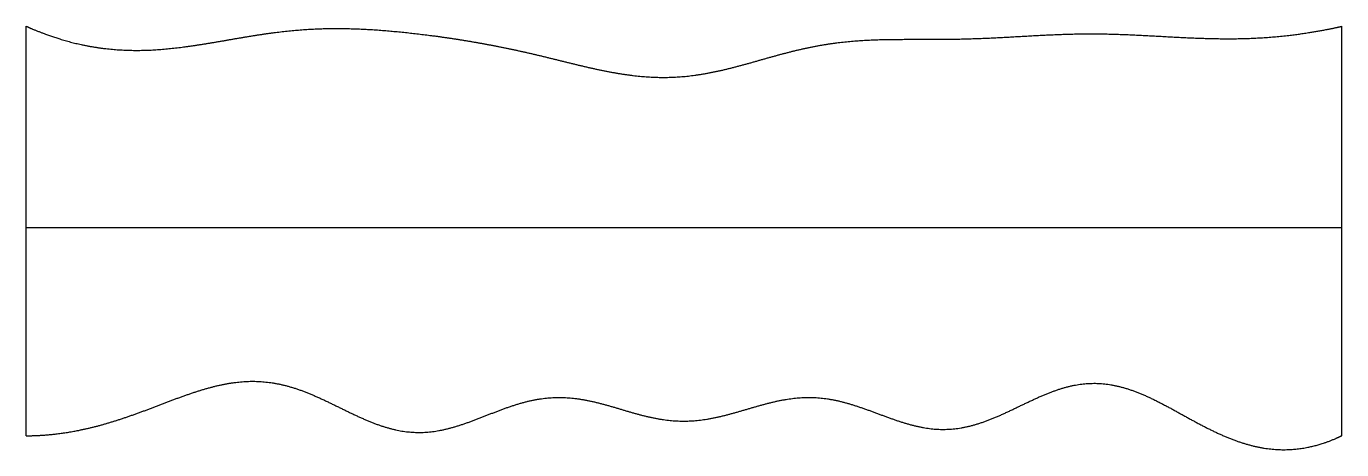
# Model space of a CAD drawing. Header units: millimetres. Extents: x 0 to 10, y -0.2 to 3.1.
import ezdxf

# ---------------------------------------------------------------- set-up
doc = ezdxf.new("R2010")
doc.units = ezdxf.units.MM
doc.layers.get('0').update_dxf_attribs({"linetype": 'CONTINUOUS'})

msp = doc.modelspace()

# ---------------------------------------------------------------- linework, layer by layer
for points in [[(0, -0.055), (0, 0.069), (0, 0.318), (0, 0.691), (0, 1.189), (0, 1.811), (0, 2.309), (0, 2.682), (0, 2.931), (0, 3.055)], [(0, 3.055), (0.04, 3.037), (0.12, 3.004), (0.24, 2.96), (0.399, 2.915), (0.599, 2.881), (0.798, 2.868), (0.997, 2.874), (1.197, 2.896), (1.396, 2.927), (1.596, 2.963), (1.796, 2.997), (1.996, 3.023), (2.197, 3.038), (2.398, 3.041), (2.599, 3.034), (2.8, 3.018), (3, 2.996), (3.2, 2.97), (3.399, 2.938), (3.598, 2.901), (3.797, 2.859), (3.996, 2.811), (4.196, 2.76), (4.396, 2.714), (4.597, 2.679), (4.797, 2.662), (4.996, 2.668), (5.195, 2.698), (5.394, 2.745), (5.592, 2.803), (5.79, 2.859), (5.989, 2.906), (6.188, 2.937), (6.389, 2.953), (6.59, 2.957), (6.791, 2.956), (6.992, 2.956), (7.193, 2.96), (7.394, 2.969), (7.594, 2.981), (7.795, 2.992), (7.995, 2.999), (8.196, 2.999), (8.396, 2.992), (8.597, 2.981), (8.798, 2.969), (8.998, 2.961), (9.199, 2.959), (9.399, 2.966), (9.6, 2.984), (9.76, 3.007), (9.88, 3.029), (9.96, 3.046), (10, 3.055)], [(10, -0.055), (10, 0.069), (10, 0.318), (10, 0.691), (10, 1.189), (10, 1.811), (10, 2.309), (10, 2.682), (10, 2.931), (10, 3.055)], [(0, 1.527), (0.4, 1.527), (1.2, 1.527), (2.4, 1.527), (4, 1.527), (6, 1.527), (7.6, 1.527), (8.8, 1.527), (9.6, 1.527), (10, 1.527)], [(0, -0.055), (0.04, -0.055), (0.119, -0.053), (0.238, -0.043), (0.398, -0.019), (0.598, 0.031), (0.8, 0.097), (1.002, 0.174), (1.204, 0.253), (1.407, 0.32), (1.609, 0.362), (1.81, 0.365), (2.01, 0.325), (2.209, 0.246), (2.407, 0.146), (2.604, 0.049), (2.801, -0.02), (2.998, -0.043), (3.196, -0.013), (3.396, 0.056), (3.595, 0.14), (3.796, 0.211), (3.997, 0.246), (4.198, 0.234), (4.399, 0.185), (4.6, 0.12), (4.801, 0.066), (5.003, 0.046), (5.204, 0.068), (5.405, 0.123), (5.606, 0.187), (5.808, 0.235), (6.009, 0.246), (6.209, 0.209), (6.41, 0.139), (6.61, 0.059), (6.81, -0.002), (7.009, -0.019), (7.208, 0.017), (7.406, 0.096), (7.604, 0.197), (7.802, 0.289), (7.999, 0.347), (8.196, 0.352), (8.393, 0.304), (8.591, 0.216), (8.789, 0.104), (8.988, -0.007), (9.188, -0.098), (9.389, -0.156), (9.591, -0.172), (9.754, -0.148), (9.877, -0.11), (9.959, -0.075), (10, -0.055)]]:
    msp.add_open_spline(points, degree=5)

doc.saveas('drawing.dxf')
